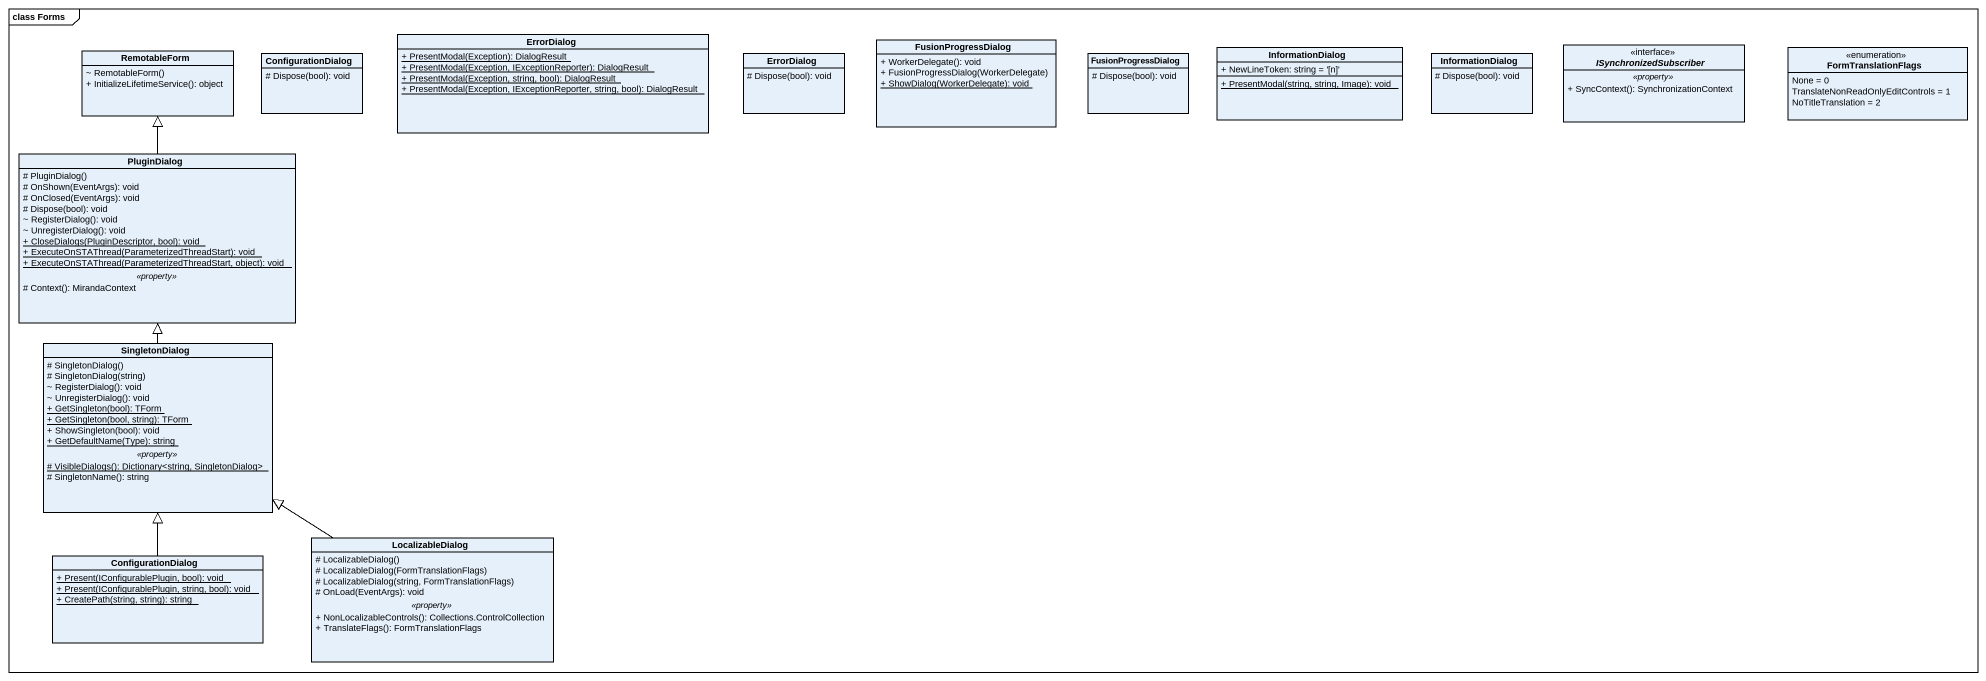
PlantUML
@startuml
mainframe class Forms
hide circle
hide empty members
skinparam classAttributeIconSize 0
class RemotableForm {
  ~ RemotableForm()
  + InitializeLifetimeService(): object
}
class ConfigurationDialog {
  # Dispose(bool): void
}
class ErrorDialog {
  {static} + PresentModal(Exception): DialogResult
  {static} + PresentModal(Exception, IExceptionReporter): DialogResult
  {static} + PresentModal(Exception, string, bool): DialogResult
  {static} + PresentModal(Exception, IExceptionReporter, string, bool): DialogResult
}
class "ErrorDialog" as ErrorDialog_2 {
  # Dispose(bool): void
}
class FusionProgressDialog {
  + WorkerDelegate(): void
  + FusionProgressDialog(WorkerDelegate)
  {static} + ShowDialog(WorkerDelegate): void
}
class "FusionProgressDialog" as FusionProgressDialog_2 {
  # Dispose(bool): void
}
class InformationDialog {
  + NewLineToken: string = '[n]'
  {static} + PresentModal(string, string, Image): void
}
class "InformationDialog" as InformationDialog_2 {
  # Dispose(bool): void
}
interface ISynchronizedSubscriber <<interface>> {
  .. <<property>> ..
  + SyncContext(): SynchronizationContext
}
enum FormTranslationFlags {
  None = 0
  TranslateNonReadOnlyEditControls = 1
  NoTitleTranslation = 2
}
class PluginDialog {
  # PluginDialog()
  # OnShown(EventArgs): void
  # OnClosed(EventArgs): void
  # Dispose(bool): void
  ~ RegisterDialog(): void
  ~ UnregisterDialog(): void
  {static} + CloseDialogs(PluginDescriptor, bool): void
  {static} + ExecuteOnSTAThread(ParameterizedThreadStart): void
  {static} + ExecuteOnSTAThread(ParameterizedThreadStart, object): void
  .. <<property>> ..
  # Context(): MirandaContext
}
class SingletonDialog {
  # SingletonDialog()
  # SingletonDialog(string)
  ~ RegisterDialog(): void
  ~ UnregisterDialog(): void
  {static} + GetSingleton(bool): TForm
  {static} + GetSingleton(bool, string): TForm
  + ShowSingleton(bool): void
  {static} + GetDefaultName(Type): string
  .. <<property>> ..
  {static} # VisibleDialogs(): Dictionary<string, SingletonDialog>
  # SingletonName(): string
}
class "ConfigurationDialog" as ConfigurationDialog_2 {
  {static} + Present(IConfigurablePlugin, bool): void
  {static} + Present(IConfigurablePlugin, string, bool): void
  {static} + CreatePath(string, string): string
}
class LocalizableDialog {
  # LocalizableDialog()
  # LocalizableDialog(FormTranslationFlags)
  # LocalizableDialog(string, FormTranslationFlags)
  # OnLoad(EventArgs): void
  .. <<property>> ..
  + NonLocalizableControls(): Collections.ControlCollection
  + TranslateFlags(): FormTranslationFlags
}
PluginDialog -up-|> RemotableForm
SingletonDialog -up-|> PluginDialog
ConfigurationDialog_2 -up-|> SingletonDialog
LocalizableDialog -up-|> SingletonDialog
@enduml
